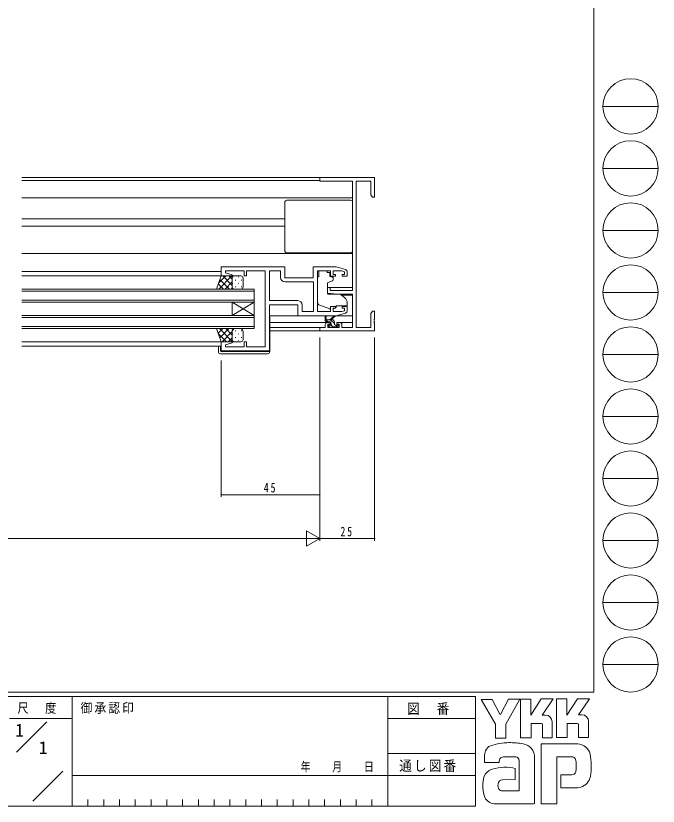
# Model space of a CAD drawing. Units: millimetres, scale not verified. Extents: x -567 to 567, y -403 to 403.
# Drawn here: x 273.5 to 566.7, y -403 to -42.6 of the extents above; entities that cross this region are included whole.
import ezdxf
from ezdxf.enums import TextEntityAlignment as Align

# ---------------------------------------------------------------- set-up
doc = ezdxf.new("R2010")
doc.units = ezdxf.units.MM
doc.header["$LTSCALE"] = 2
for name, color, linetype, lineweight in [('0-1_YKK_ZWAK', 7, 'Continuous', 18), ('0-3_YKK_11', 7, 'Continuous', 18), ('0-4_YKK_12', 2, 'Continuous', 18), ('0-6_YKK_13', 4, 'Continuous', 18), ('0-7_YKK_D', 6, 'Continuous', 18)]:
    doc.layers.add(name, color=color, linetype=linetype, lineweight=lineweight)
doc.layers.add('0-2_USER1', color=7, linetype='Continuous')
doc.styles.add('ＭＳ ゴシック', font='')
doc.styles.get('ＭＳ ゴシック').set_extended_font_data('MS Gothic')

msp = doc.modelspace()

# ---------------------------------------------------------------- linework, layer by layer
at = {"layer": '0-1_YKK_ZWAK'}
for p, q in [((537.274, 399.018), (537.274, -350.982)), ((541.526, -83.862), (566.726, -83.862)), ((541.526, -112.142), (566.726, -112.142)), ((541.526, -140.422), (566.726, -140.422)), ((541.526, -168.702), (566.726, -168.702)), ((541.526, -196.982), (566.726, -196.982)), ((541.526, -225.262), (566.726, -225.262)), ((541.526, -253.542), (566.726, -253.542)), ((541.526, -281.822), (566.726, -281.822)), ((541.526, -310.102), (566.726, -310.102)), ((541.526, -338.382), (566.726, -338.382)), ((537.274, -350.982), (-562.726, -350.982)), ((483.274, -352.982), (-562.726, -352.982)), ((299.274, -352.982), (299.274, -402.982)), ((443.274, -352.982), (443.274, -402.982)), ((483.274, -352.982), (483.274, -402.982)), ((485.898, -354.276), (490.918, -354.276)), ((492.462, -365.552), (485.898, -354.276)), ((498.468, -354.122), (494.818, -361.227)), ((503.931, -371.884), (503.931, -354.161)), ((520.38, -354.006), (525.052, -354.006)), ((520.38, -371.73), (520.38, -354.006)), ((529.956, -354.006), (535.362, -354.006)), ((534.822, -354.933), (530.362, -361.304)), ((535.362, -354.006), (534.822, -354.933)), ((270.68, -362.981), (299.274, -362.981)), ((443.274, -362.982), (483.274, -362.982)), ((515.244, -361.42), (513.76, -361.42)), ((531.846, -361.304), (530.362, -361.304)), ((273.803, -378.32), (287.65, -364.472)), ((513.236, -365.243), (508.68, -365.243)), ((518.333, -364.509), (518.333, -371.769)), ((525.245, -365.204), (525.245, -371.73)), ((529.802, -365.204), (525.245, -365.204)), ((530.42, -365.436), (529.802, -365.204)), ((530.42, -371.691), (530.42, -365.436)), ((534.937, -364.509), (534.937, -371.691)), ((529.879, -374.549), (513.314, -374.549)), ((513.314, -374.549), (513.314, -401.849)), ((525.245, -371.73), (520.38, -371.73)), ((530.42, -371.619), (530.492, -371.691)), ((534.937, -371.691), (530.42, -371.691)), ((443.274, -378.981), (483.274, -378.981)), ((487.443, -383.082), (487.443, -380.326)), ((501.768, -380.418), (496.486, -380.518)), ((503.313, -395.941), (503.313, -382.04)), ((510.302, -380.959), (510.302, -401.81)), ((520.496, -380.495), (527.137, -380.495)), ((520.496, -401.849), (520.496, -380.495)), ((494.084, -383.082), (487.443, -383.082)), ((529.236, -382.634), (529.261, -386.398)), ((281.377, -400.618), (294.983, -387.013)), ((299.274, -388.982), (443.274, -388.982)), ((483.274, -388.981), (443.274, -388.981)), ((522.234, -388.681), (522.234, -394.589)), ((527.292, -388.681), (522.234, -388.681)), ((501.382, -390.882), (495.676, -390.889)), ((495.281, -395.941), (503.313, -395.941)), ((502.695, -395.941), (503.197, -395.941)), ((503.313, -395.939), (503.314, -395.941)), ((522.234, -394.589), (529.84, -394.589)), ((529.84, -394.589), (531.385, -394.242)), ((306.474, -399.982), (306.474, -402.982)), ((313.674, -399.982), (313.674, -402.982)), ((320.874, -399.982), (320.874, -402.982)), ((328.074, -399.982), (328.074, -402.982)), ((335.274, -399.982), (335.274, -402.982)), ((342.474, -399.982), (342.474, -402.982)), ((349.674, -399.982), (349.674, -402.982)), ((356.874, -399.982), (356.874, -402.982)), ((364.074, -399.982), (364.074, -402.982)), ((371.274, -399.982), (371.274, -402.982)), ((378.474, -399.982), (378.474, -402.982)), ((385.674, -399.982), (385.674, -402.982)), ((392.874, -399.982), (392.874, -402.982)), ((400.074, -399.982), (400.074, -402.982)), ((407.274, -399.982), (407.274, -402.982)), ((414.474, -399.982), (414.474, -402.982)), ((421.674, -399.982), (421.674, -402.982)), ((428.874, -399.982), (428.874, -402.982)), ((436.074, -399.982), (436.074, -402.982)), ((-562.726, -402.982), (483.274, -402.982)), ((494.084, -401.926), (491.96, -401.926)), ((509.838, -401.887), (494.084, -401.926)), ((510.302, -401.81), (509.838, -401.887))]:
    msp.add_line(p, q, dxfattribs=at)
for points in [[(490.918, -354.276), (494.509, -360.995), (494.818, -361.227)], [(498.468, -354.122), (503.648, -354.122), (497.173, -365.59)], [(503.931, -354.161), (508.526, -354.161), (508.526, -361.444), (513.352, -354.083)], [(513.352, -354.083), (518.817, -354.083), (513.76, -361.42)], [(525.052, -354.006), (525.052, -361.423), (529.956, -354.006)], [(497.173, -365.59), (497.173, -371.923), (492.462, -371.923), (492.462, -365.552)], [(508.68, -365.243), (508.68, -371.884), (503.931, -371.884)], [(518.333, -371.769), (513.854, -371.769), (513.854, -365.475), (513.236, -365.243)], [(500.378, -385.515), (501.382, -385.747), (501.382, -390.882)], [(513.314, -401.849), (519.376, -401.849), (520.496, -401.849)]]:
    msp.add_lwpolyline(points, dxfattribs=at)
for centre in [(554.126, -83.862), (554.126, -112.142), (554.126, -140.422), (554.126, -168.702), (554.126, -196.982), (554.126, -225.262), (554.126, -253.542), (554.126, -281.822), (554.126, -310.102), (554.126, -338.382)]:
    msp.add_circle(centre, 12.6, dxfattribs=at)
for centre, radius, start, end in [((515.244, -364.509), 3.089, 0.00166, 89.99604), ((531.846, -364.393), 3.089, 0.00166, 89.99604), ((498.591, -399.27), 25.257, 89.89165, 109.30848), ((499.333, -403.644), 29.64, 78.78009, 91.46938), ((504.032, -380.835), 6.355, 40.66422, 80.31694), ((529.662, -380.754), 6.202, 14.44572, 87.08746), ((494.644, -380.362), 7.196, 158.41083, 179.71775), ((491.283, -378.776), 3.491, 109.02127, 161.51264), ((503.715, -380.818), 6.588, 358.78059, 38.76563), ((497.096, -382.992), 3.013, 138.46382, 181.71359), ((496.295, -382.94), 2.43, 85.50551, 126.78038), ((501.068, -382.631), 2.321, 14.7552, 72.44995), ((527.366, -382.238), 1.756, 16.43124, 96.91661), ((524.033, -383.279), 5.248, 4.93423, 17.03552), ((506.368, -384.678), 29.8, 350.99027, 10.67624), ((496.874, -404.202), 19.013, 79.38098, 112.05825), ((492.455, -391.45), 5.583, 121.82711, 169.08475), ((527.293, -386.816), 1.865, 269.95468, 342.90145), ((524.002, -385.898), 5.281, 343.6902, 354.75362), ((502.487, -393.546), 15.832, 168.76372, 199.80079), ((495.688, -392.953), 2.064, 90.33953, 178.03639), ((529.752, -388.333), 6.13, 285.44291, 349.90448), ((496.963, -393.451), 3.384, 171.08203, 216.71923), ((495.631, -393.789), 2.18, 230.9728, 260.75491), ((492.474, -396.472), 5.461, 207.31435, 263.59464)]:
    msp.add_arc(centre, radius, start, end, dxfattribs=at)
at = {"layer": '0-3_YKK_11'}
for p, q in [((412.274, -116.285), (412.274, -117.915)), ((437.274, -116.285), (412.274, -116.285)), ((412.274, -117.915), (427.274, -117.915)), ((427.274, -117.915), (427.274, -167.785)), ((428.904, -117.915), (435.644, -117.915)), ((428.904, -184.655), (428.904, -117.915)), ((396.274, -156.985), (367.274, -156.985)), ((367.274, -156.985), (367.274, -161.185)), ((396.274, -161.985), (396.274, -156.985)), ((419.774, -156.985), (409.274, -156.985)), ((409.274, -156.985), (409.274, -161.985)), ((424.061, -158.271), (419.774, -156.985)), ((369.204, -158.915), (377.774, -158.915)), ((387.274, -158.915), (387.274, -193.455)), ((409.274, -161.985), (396.274, -161.985)), ((411.274, -177.455), (411.274, -158.915)), ((418.374, -158.915), (422.379, -158.915)), ((409.344, -163.915), (396.344, -163.915)), ((409.344, -177.455), (409.344, -163.915)), ((409.344, -177.455), (409.344, -163.915)), ((427.274, -167.785), (416.974, -167.785)), ((389.274, -172.455), (402.204, -172.455)), ((420.274, -169.485), (427.274, -169.485)), ((427.274, -169.485), (427.274, -184.655)), ((389.274, -174.385), (402.274, -174.385)), ((389.274, -195.385), (389.274, -174.385)), ((402.274, -174.385), (402.274, -179.385)), ((402.274, -179.385), (419.774, -179.385)), ((422.379, -177.455), (418.374, -177.455)), ((419.774, -179.385), (424.061, -178.099)), ((420.074, -182.385), (420.074, -183.185)), ((421.374, -182.385), (420.074, -182.385)), ((420.074, -183.185), (421.174, -183.185)), ((421.174, -183.185), (421.174, -184.655)), ((412.274, -186.285), (437.274, -186.285)), ((421.174, -184.655), (415.974, -184.655)), ((435.644, -184.655), (428.904, -184.655)), ((377.774, -193.455), (369.204, -193.455)), ((367.274, -195.385), (389.274, -195.385))]:
    msp.add_line(p, q, dxfattribs=at)
for points in [[(435.644, -117.915), (435.644, -124.194), (436.274, -125.285), (437.274, -125.285), (437.274, -116.285)], [(367.274, -161.185), (372.235, -161.185), (372.303, -160.663), (369.204, -159.832), (369.204, -158.915)], [(377.774, -158.915), (377.774, -161.185), (378.774, -161.185), (378.774, -158.915), (381.316, -158.915), (381.499, -158.795), (382.049, -158.795), (382.232, -158.915), (382.316, -158.915), (382.499, -158.795), (383.049, -158.795), (383.232, -158.915), (387.274, -158.915)], [(394.344, -161.915), (394.344, -158.915), (389.274, -158.915), (389.274, -172.455)], [(411.274, -158.915), (417.174, -158.915), (417.174, -161.285), (419.474, -161.285), (419.474, -160.485), (418.374, -160.485), (418.374, -158.915)], [(422.379, -158.915), (423.574, -159.273), (423.574, -160.485), (422.474, -160.485), (422.474, -161.285), (424.774, -161.285), (424.774, -159.229)], [(416.974, -167.785), (416.974, -166.485), (415.774, -166.485), (415.774, -169.091), (420.274, -169.485)], [(404.204, -174.455), (404.204, -177.455), (409.344, -177.455)], [(418.374, -177.455), (418.374, -175.885), (419.474, -175.885), (419.474, -175.085), (417.174, -175.085), (417.174, -177.455), (411.274, -177.455)], [(424.774, -177.141), (424.774, -175.085), (422.474, -175.085), (422.474, -175.885), (423.574, -175.885), (423.574, -177.096), (422.379, -177.455)], [(437.274, -186.285), (437.274, -182.743), (437.154, -182.56), (437.154, -182.01), (437.274, -181.827), (437.274, -181.743), (437.154, -181.56), (437.154, -181.01), (437.274, -180.827), (437.274, -177.285), (436.274, -177.285), (435.644, -178.376), (435.644, -184.655)], [(414.774, -183.385), (414.774, -184.655), (412.274, -184.655), (412.274, -186.285)], [(415.974, -184.655), (415.974, -183.185), (417.074, -183.185), (417.074, -182.385), (415.774, -182.385)], [(427.274, -184.655), (422.374, -184.655), (422.374, -183.385)], [(369.204, -193.455), (369.204, -192.538), (372.303, -191.707), (372.235, -191.185), (367.274, -191.185), (367.274, -195.385)], [(387.274, -193.455), (378.774, -193.455), (378.774, -191.185), (377.774, -191.185), (377.774, -193.455)]]:
    msp.add_lwpolyline(points, dxfattribs=at)
for centre, radius, start, end in [((423.774, -159.229), 1, 359.99996, 73.30074), ((396.344, -161.915), 2, 180.00001, 269.99999), ((402.204, -174.455), 2, 0.00001, 89.99999), ((423.774, -177.141), 1, 286.69926, 0.00004), ((415.774, -183.385), 1, 90.00001, 179.99999), ((421.374, -183.385), 1, 0.00001, 89.99999)]:
    msp.add_arc(centre, radius, start, end, dxfattribs=at)
at = {"layer": '0-4_YKK_12'}
for p, q in [((276.274, -116.285), (412.574, -116.285)), ((276.274, -117.685), (412.274, -117.685)), ((276.274, -125.585), (427.274, -125.585)), ((276.274, -135.085), (396.274, -135.085)), ((276.274, -138.485), (396.274, -138.485)), ((276.274, -150.985), (427.274, -150.985)), ((276.274, -159.185), (367.274, -159.185)), ((276.274, -161.185), (367.519, -161.185)), ((382.274, -167.185), (276.274, -167.185)), ((276.274, -168.185), (382.274, -168.185)), ((382.274, -173.185), (382.274, -167.185)), ((415.774, -166.485), (427.274, -166.485)), ((382.274, -172.185), (276.274, -172.185)), ((422.151, -169.885), (427.274, -169.885)), ((276.274, -173.185), (382.274, -173.185)), ((372.274, -173.185), (372.274, -179.185)), ((382.274, -173.185), (372.274, -179.185)), ((382.274, -179.185), (372.274, -173.185)), ((382.274, -173.185), (382.274, -179.185)), ((382.274, -179.185), (276.274, -179.185)), ((276.274, -180.185), (382.274, -180.185)), ((382.274, -185.185), (382.274, -179.185)), ((389.474, -182.385), (415.774, -182.385)), ((421.374, -182.385), (427.274, -182.385)), ((382.274, -184.185), (276.274, -184.185)), ((276.274, -185.185), (382.274, -185.185)), ((389.474, -184.655), (412.574, -184.655)), ((389.474, -186.285), (412.574, -186.285)), ((276.274, -191.185), (367.774, -191.185)), ((276.274, -193.185), (367.274, -193.185))]:
    msp.add_line(p, q, dxfattribs=at)
at = {"layer": '0-6_YKK_13'}
for p, q in [((396.274, -127.685), (396.274, -149.685)), ((426.274, -126.685), (397.274, -126.685)), ((427.274, -149.685), (427.274, -127.685)), ((397.274, -150.685), (426.274, -150.685)), ((366.108, -164.449), (369.373, -161.185)), ((366.201, -167.185), (372.201, -161.185)), ((367.274, -161.185), (373.274, -161.185)), ((372.274, -165.506), (367.953, -161.185)), ((372.274, -162.678), (370.781, -161.185)), ((372.274, -162.185), (372.274, -166.185)), ((376.274, -161.185), (373.274, -161.185)), ((375.194, -161.605), (375.194, -161.805)), ((377.274, -166.185), (377.274, -162.185)), ((411.874, -161.585), (411.274, -161.585)), ((411.274, -173.14), (411.274, -161.585)), ((411.874, -158.915), (411.874, -159.585)), ((415.674, -158.915), (411.874, -158.915)), ((415.674, -158.915), (415.674, -159.585)), ((415.674, -159.585), (416.844, -159.585)), ((416.844, -160.585), (416.844, -159.585)), ((416.844, -160.585), (416.844, -161.285)), ((417.144, -161.585), (418.074, -161.585)), ((418.374, -161.885), (418.374, -162.935)), ((368.296, -167.185), (365.964, -164.853)), ((371.124, -167.185), (366.708, -162.769)), ((369.029, -167.185), (372.274, -163.94)), ((372.364, -164.635), (372.364, -164.835)), ((373.779, -163.02), (373.779, -163.22)), ((375.194, -164.635), (375.194, -164.835)), ((376.609, -163.02), (376.609, -163.22)), ((415.774, -164.581), (415.774, -169.188)), ((418.045, -163.405), (416.045, -164.133)), ((365.468, -167.185), (365.22, -166.937)), ((371.858, -167.185), (372.39, -166.653)), ((373.274, -167.185), (376.274, -167.185)), ((373.779, -166.05), (373.779, -166.25)), ((376.609, -166.05), (376.609, -166.25)), ((415.991, -169.487), (421.377, -169.534)), ((422.011, -169.768), (423.702, -171.187)), ((416.902, -176.225), (412.265, -174.551)), ((418.468, -176.191), (419.774, -175.582)), ((419.774, -174.785), (419.774, -175.085)), ((424.774, -174.785), (419.774, -174.785)), ((419.774, -175.085), (419.774, -175.582)), ((424.774, -173.485), (424.774, -174.785)), ((389.274, -179.385), (427.274, -179.385)), ((389.274, -179.885), (389.474, -179.885)), ((389.474, -179.885), (389.474, -195.385)), ((414.774, -181.855), (414.774, -179.855)), ((415.074, -180.029), (415.273, -181.155)), ((416.674, -181.155), (418.892, -179.472)), ((417.274, -181.155), (419.093, -179.754)), ((417.974, -181.155), (414.774, -181.155)), ((415.976, -182.155), (414.976, -181.155)), ((417.074, -182.155), (415.074, -182.155)), ((416.574, -183.555), (416.913, -183.555)), ((418.974, -182.908), (417.221, -181.155)), ((417.374, -183.094), (417.374, -182.455)), ((418.276, -184.455), (417.552, -183.731)), ((418.974, -183.255), (418.974, -182.155)), ((419.274, -183.555), (420.674, -183.555)), ((420.718, -184.652), (419.621, -183.555)), ((373.274, -185.185), (365.131, -185.185)), ((365.131, -185.185), (367.274, -191.185)), ((365.142, -185.215), (365.172, -185.185)), ((365.886, -187.299), (368, -185.185)), ((372.497, -191.185), (366.497, -185.185)), ((366.63, -189.383), (370.828, -185.185)), ((367.657, -191.185), (372.274, -186.568)), ((372.274, -188.134), (369.325, -185.185)), ((372.62, -185.651), (372.154, -185.185)), ((372.274, -190.185), (372.274, -186.685)), ((373.274, -185.185), (376.274, -185.185)), ((373.779, -186.32), (373.779, -186.12)), ((376.609, -186.32), (376.609, -186.12)), ((377.274, -186.685), (377.274, -190.185)), ((416.862, -184.567), (416.362, -184.067)), ((417.674, -184.655), (417.074, -184.655)), ((419.974, -184.455), (417.874, -184.455)), ((420.674, -184.655), (420.174, -184.655)), ((420.974, -183.855), (420.974, -184.355)), ((369.669, -191.185), (365.944, -187.46)), ((370.485, -191.185), (372.274, -189.396)), ((372.364, -187.735), (372.364, -187.535)), ((372.364, -190.6), (372.364, -190.565)), ((373.779, -189.35), (373.779, -189.15)), ((375.194, -187.735), (375.194, -187.535)), ((375.194, -190.765), (375.194, -190.565)), ((376.609, -189.35), (376.609, -189.15)), ((365.974, -195.685), (365.974, -193.185)), ((366.974, -193.185), (366.974, -195.385)), ((367.274, -191.185), (373.274, -191.185)), ((376.274, -191.185), (373.274, -191.185)), ((388.474, -196.685), (366.974, -196.685)), ((367.274, -195.685), (388.974, -195.685)), ((388.974, -195.685), (389.474, -195.685)), ((389.474, -195.385), (389.474, -195.685))]:
    msp.add_line(p, q, dxfattribs=at)
for points in [[(373.274, -167.185), (365.131, -167.185), (367.274, -161.185)], [(411.874, -161.585), (411.874, -160.585), (411.874, -159.585)]]:
    msp.add_lwpolyline(points, dxfattribs=at)
for centre, radius, start, end in [((397.274, -127.685), 1, 90, 180), ((426.274, -127.685), 1, 0, 90), ((397.274, -149.685), 1, 180, 270), ((426.274, -149.685), 1, 270, 0), ((373.274, -162.185), 1, 90.0001, 180.0001), ((376.274, -162.185), 1, 0.0001, 90.0001), ((417.144, -161.285), 0.3, 180, 270), ((418.074, -161.885), 0.3, 0, 90), ((416.274, -164.581), 0.5, 110, 180), ((417.874, -162.935), 0.5, 290, 0), ((373.274, -166.185), 1, 180.0001, 270.0001), ((376.274, -166.185), 1, 270.0001, 0.0001), ((416.074, -169.188), 0.3, 180, 269.5), ((421.368, -170.534), 1, 50, 89.5), ((421.774, -173.485), 3, 0, 50), ((412.774, -173.14), 1.5, 180, 250.14674), ((417.242, -175.285), 1, 250.14674, 266.11316), ((418.045, -175.285), 1, 277.40692, 295), ((414.974, -179.855), 0.2, 300, 180), ((419.074, -179.555), 0.2, 275.58288, 155.58289), ((415.074, -181.855), 0.3, 180, 270), ((416.574, -183.855), 0.3, 90, 225), ((416.913, -183.855), 0.3, 33.05573, 90), ((417.074, -182.455), 0.3, 0, 90), ((417.374, -183.555), 0.25, 213.05573, 56.94427), ((417.674, -183.094), 0.3, 180, 236.94427), ((417.974, -182.155), 1, 0, 90), ((419.274, -183.255), 0.3, 180, 270), ((420.674, -183.855), 0.3, 0, 90), ((373.806, -186.623), 1.534, 110.30864, 182.31157), ((375.742, -186.623), 1.534, 357.6883, 69.69119), ((417.074, -184.355), 0.3, 225, 270), ((417.674, -184.455), 0.2, 270, 0), ((420.174, -184.455), 0.2, 180, 270), ((420.674, -184.355), 0.3, 270, 0), ((373.274, -190.185), 1, 179.9999, 269.9999), ((376.274, -190.185), 1, 269.9999, 359.9999), ((366.974, -195.685), 1, 180, 270), ((367.274, -195.385), 0.3, 180, 270), ((388.474, -195.685), 1, 270, 0)]:
    msp.add_arc(centre, radius, start, end, dxfattribs=at)
at = {"layer": '0-7_YKK_D'}
for p, q in [((412.274, -189.285), (412.274, -281.982)), ((412.274, -189.285), (412.274, -281.982)), ((437.274, -189.285), (437.274, -281.982)), ((367.274, -199.685), (367.274, -261.982)), ((412.274, -199.685), (412.274, -261.982)), ((412.274, -260.982), (367.274, -260.982)), ((412.274, -280.982), (406.212, -277.482)), ((406.212, -277.482), (406.212, -284.482)), ((-80.726, -280.982), (405.274, -280.982)), ((412.274, -280.982), (400.15, -280.982)), ((412.274, -280.982), (406.212, -284.482)), ((412.274, -280.982), (437.274, -280.982))]:
    msp.add_line(p, q, dxfattribs=at)
for centre, start, end in [((367.274, -260.982), 0, 180), ((367.274, -260.982), 180, 0), ((412.274, -260.982), 0, 180), ((412.274, -260.982), 180, 0), ((437.274, -280.982), 0, 180), ((437.274, -280.982), 180, 0)]:
    msp.add_arc(centre, 0.106, start, end, dxfattribs=at)

# ---------------------------------------------------------------- texts
at = {"layer": '0-1_YKK_ZWAK', "attachment_point": 7, "style": 'ＭＳ ゴシック'}
for s, insert, char_height in [('\\T1.24;\\W0.85;尺\\~\\~度', (274.292, -360.892), 4.399), ('\\T1.17;\\W0.9;御承認印', (303.084, -360.886), 4.399), ('\\T1.17;\\W0.9;図\u3000番', (452.128, -361.357), 4.692), ('\\T1.17;\\W0.9;通し図番', (448.529, -387.389), 4.692), ('\\T1.28;\\W0.8;年\\~\\~\\~月\\~\\~\\~日', (403.526, -387.51), 4.147)]:
    msp.add_mtext(s, dxfattribs=dict(at, insert=insert, char_height=char_height))
at = {"layer": '0-2_USER1', "style": 'ＭＳ ゴシック'}
for p in [(273.274, -372.981), (284.036, -380.981)]:
    msp.add_text('1', height=5.865, dxfattribs=at).set_placement(p, align=Align.BOTTOM_LEFT)
at = {"layer": '0-7_YKK_D', "color": 7, "char_height": 4.399, "attachment_point": 7, "style": 'ＭＳ ゴシック'}
for s, insert in [('\\T1.37;\\W0.75;45', (386.741, -259.982)), ('\\T1.37;\\W0.75;25', (421.692, -279.982))]:
    msp.add_mtext(s, dxfattribs=dict(at, insert=insert))

doc.saveas('drawing.dxf')
